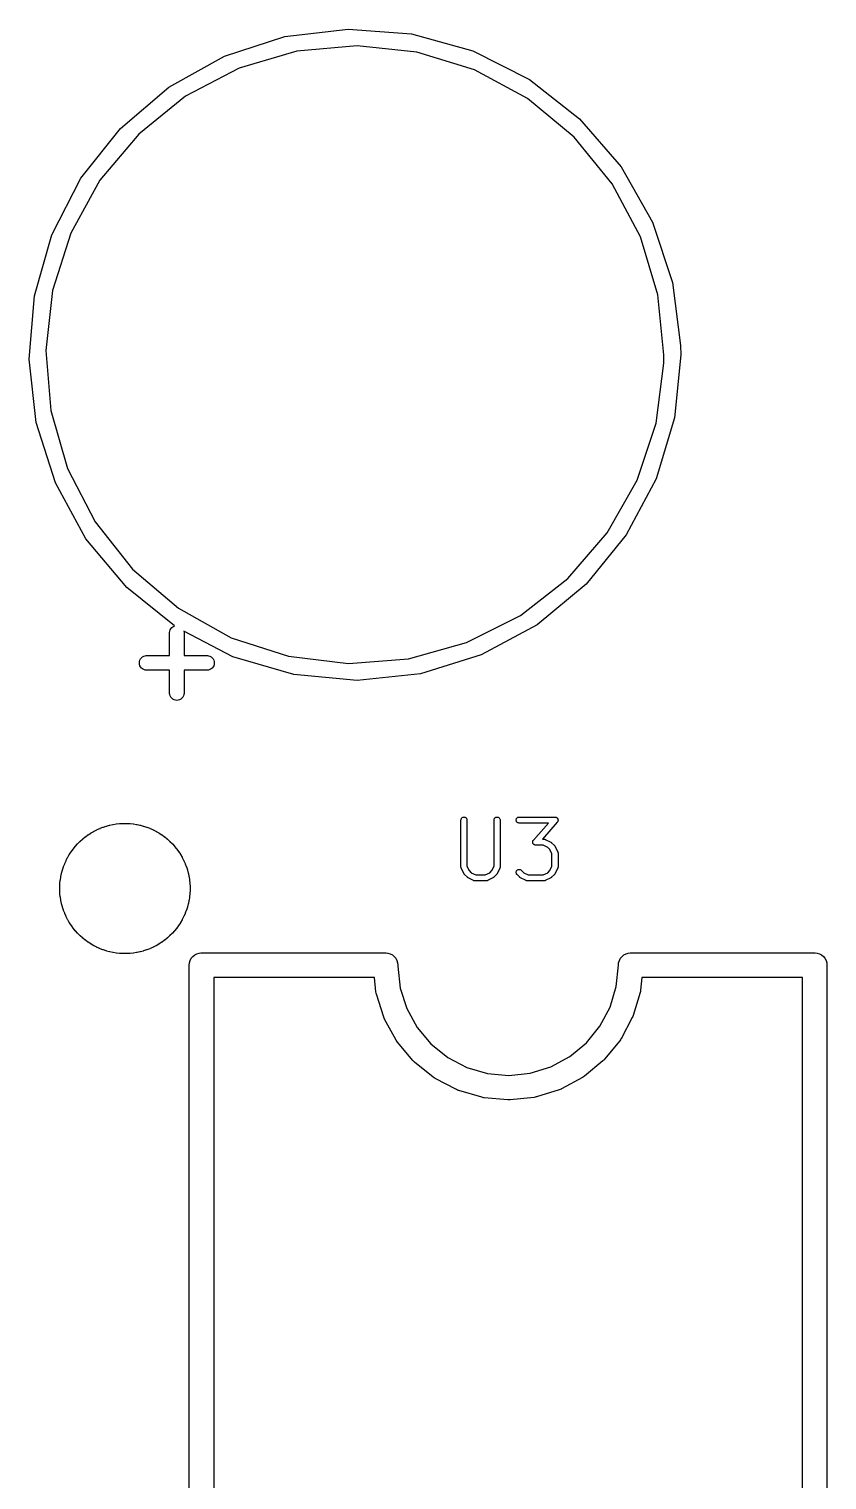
# Model space of a CAD drawing. Extents: x 62.9 to 160.2, y -123.1 to -39.2.
# Drawn here: x 88.74 to 95.35, y -99.52 to -87.49 of the extents above; entities that cross this region are included whole.
import ezdxf

# ---------------------------------------------------------------- set-up
doc = ezdxf.new("R2010")
doc.units = 0
doc.header["$MEASUREMENT"] = 0
doc.layers.add('BLACK', color=7, linetype='CONTINUOUS')

msp = doc.modelspace()

# ---------------------------------------------------------------- linework, layer by layer
at = {"layer": 'BLACK', "linetype": 'CONTINUOUS'}
for p, q in [((90.3591, -87.7158), (90.8602, -87.553)), ((90.8602, -87.553), (91.3835, -87.4906)), ((91.3835, -87.4906), (91.9089, -87.531)), ((91.9089, -87.531), (92.4164, -87.6727)), ((90.9603, -87.6753), (90.481, -87.8164)), ((91.4579, -87.6301), (90.9603, -87.6753)), ((91.9548, -87.6823), (91.4579, -87.6301)), ((92.4164, -87.6727), (92.8867, -87.9103)), ((89.8991, -87.9729), (90.3591, -87.7158)), ((92.432, -87.83), (91.9548, -87.6823)), ((90.481, -87.8164), (90.0382, -88.0479)), ((92.8715, -88.0677), (92.432, -87.83)), ((92.8867, -87.9103), (93.302, -88.2347)), ((89.4978, -88.3144), (89.8991, -87.9729)), ((90.0382, -88.0479), (89.6489, -88.361)), ((93.2565, -88.3861), (92.8715, -88.0677)), ((93.302, -88.2347), (93.6463, -88.6336)), ((89.1705, -88.7274), (89.4978, -88.3144)), ((89.6489, -88.361), (89.3277, -88.7437)), ((93.5723, -88.7733), (93.2565, -88.3861)), ((93.6463, -88.6336), (93.9066, -89.0918)), ((88.9296, -89.1961), (89.1705, -88.7274)), ((89.3277, -88.7437), (89.087, -89.1815)), ((93.8068, -89.2145), (93.5723, -88.7733)), ((93.9066, -89.0918), (94.0729, -89.5918)), ((88.7844, -89.7026), (88.9296, -89.1961)), ((89.087, -89.1815), (88.9359, -89.6577)), ((93.9512, -89.6928), (93.8068, -89.2145)), ((94.0729, -89.5918), (94.1389, -90.1146)), ((88.7403, -90.2277), (88.7844, -89.7026)), ((88.9359, -89.6577), (88.8802, -90.1543)), ((94, -90.19), (93.9512, -89.6928)), ((88.8802, -90.1543), (88.9221, -90.6521)), ((93.999, -90.2615), (94, -90.19)), ((94.14, -90.19), (94.0886, -90.7144)), ((94.1389, -90.1146), (94.14, -90.19)), ((88.799, -90.7514), (88.7403, -90.2277)), ((93.9364, -90.7572), (93.999, -90.2615)), ((88.9221, -90.6521), (89.0598, -91.1324)), ((88.9583, -91.2536), (88.799, -90.7514)), ((93.7787, -91.2312), (93.9364, -90.7572)), ((94.0886, -90.7144), (93.9363, -91.2189)), ((89.0598, -91.1324), (89.2881, -91.5768)), ((89.2122, -91.7154), (88.9583, -91.2536)), ((93.5319, -91.6657), (93.7787, -91.2312)), ((93.9363, -91.2189), (93.6889, -91.6842)), ((89.2881, -91.5768), (89.5985, -91.9683)), ((89.5509, -92.1191), (89.2122, -91.7154)), ((93.2054, -92.0439), (93.5319, -91.6657)), ((93.6889, -91.6842), (93.3558, -92.0925)), ((89.5985, -91.9683), (89.979, -92.2921)), ((89.947, -92.4375), (89.5509, -92.1191)), ((92.8117, -92.3515), (93.2054, -92.0439)), ((93.3558, -92.0925), (92.9498, -92.4284)), ((89.979, -92.2921), (90.4151, -92.5359)), ((92.3658, -92.5767), (92.8117, -92.3515)), ((89.905, -92.4918), (89.9059, -92.483)), ((89.9059, -92.483), (89.9093, -92.4717)), ((89.9093, -92.4717), (89.9149, -92.4613)), ((89.9149, -92.4613), (89.9224, -92.4521)), ((89.9224, -92.4521), (89.9315, -92.4446)), ((89.9315, -92.4446), (89.9419, -92.4391)), ((89.9419, -92.4391), (89.947, -92.4375)), ((90.4286, -92.6934), (90.0238, -92.4818)), ((90.0238, -92.4818), (90.0241, -92.483)), ((90.0241, -92.483), (90.025, -92.4918)), ((92.9498, -92.4284), (92.4863, -92.679)), ((89.905, -92.6848), (89.905, -92.4918)), ((90.025, -92.4918), (90.025, -92.6848)), ((90.4151, -92.5359), (90.8903, -92.6903)), ((91.8845, -92.7111), (92.3658, -92.5767)), ((89.6559, -92.733), (89.6593, -92.7217)), ((89.6593, -92.7217), (89.6649, -92.7113)), ((89.6649, -92.7113), (89.6724, -92.7021)), ((89.6724, -92.7021), (89.6815, -92.6946)), ((89.6815, -92.6946), (89.6919, -92.6891)), ((89.6919, -92.6891), (89.7032, -92.6856)), ((89.7032, -92.6856), (89.7121, -92.6848)), ((89.7121, -92.6848), (89.905, -92.6848)), ((90.025, -92.6848), (90.2179, -92.6848)), ((90.2179, -92.6848), (90.2268, -92.6856)), ((90.2268, -92.6856), (90.2381, -92.6891)), ((90.2381, -92.6891), (90.2485, -92.6946)), ((90.2485, -92.6946), (90.2576, -92.7021)), ((90.2576, -92.7021), (90.2651, -92.7113)), ((90.2651, -92.7113), (90.2707, -92.7217)), ((90.2707, -92.7217), (90.2741, -92.733)), ((90.9341, -92.8422), (90.4286, -92.6934)), ((90.8903, -92.6903), (91.3864, -92.7494)), ((91.3864, -92.7494), (91.8845, -92.7111)), ((92.4863, -92.679), (91.9829, -92.8349)), ((89.6547, -92.7448), (89.6559, -92.733)), ((89.6559, -92.7565), (89.6547, -92.7448)), ((89.6593, -92.7678), (89.6559, -92.7565)), ((89.6649, -92.7783), (89.6593, -92.7678)), ((89.6724, -92.7874), (89.6649, -92.7783)), ((89.6815, -92.7949), (89.6724, -92.7874)), ((89.6919, -92.8005), (89.6815, -92.7949)), ((89.7032, -92.8039), (89.6919, -92.8005)), ((89.7121, -92.8048), (89.7032, -92.8039)), ((89.905, -92.8048), (89.7121, -92.8048)), ((89.905, -92.9977), (89.905, -92.8048)), ((90.2179, -92.8048), (90.025, -92.8048)), ((90.025, -92.8048), (90.025, -92.9977)), ((90.2268, -92.8039), (90.2179, -92.8048)), ((90.2381, -92.8005), (90.2268, -92.8039)), ((90.2485, -92.7949), (90.2381, -92.8005)), ((90.2576, -92.7874), (90.2485, -92.7949)), ((90.2651, -92.7783), (90.2576, -92.7874)), ((90.2707, -92.7678), (90.2651, -92.7783)), ((90.2741, -92.7565), (90.2707, -92.7678)), ((90.2741, -92.733), (90.2753, -92.7448)), ((90.2753, -92.7448), (90.2741, -92.7565)), ((91.4588, -92.8899), (90.9341, -92.8422)), ((91.9829, -92.8349), (91.4588, -92.8899)), ((89.9059, -93.0065), (89.905, -92.9977)), ((89.9093, -93.0178), (89.9059, -93.0065)), ((89.9149, -93.0283), (89.9093, -93.0178)), ((89.9224, -93.0374), (89.9149, -93.0283)), ((89.9315, -93.0449), (89.9224, -93.0374)), ((89.9419, -93.0505), (89.9315, -93.0449)), ((89.9532, -93.0539), (89.9419, -93.0505)), ((89.965, -93.0551), (89.9532, -93.0539)), ((89.9768, -93.0539), (89.965, -93.0551)), ((89.9881, -93.0505), (89.9768, -93.0539)), ((89.9985, -93.0449), (89.9881, -93.0505)), ((90.0076, -93.0374), (89.9985, -93.0449)), ((90.0151, -93.0283), (90.0076, -93.0374)), ((90.0207, -93.0178), (90.0151, -93.0283)), ((90.0241, -93.0065), (90.0207, -93.0178)), ((90.025, -92.9977), (90.0241, -93.0065)), ((92.3193, -94.047), (92.3198, -94.0421)), ((92.3193, -94.0473), (92.3193, -94.047)), ((92.3193, -94.4359), (92.3193, -94.0473)), ((92.3198, -94.0421), (92.3213, -94.0375)), ((92.3213, -94.0375), (92.3237, -94.0332)), ((92.3237, -94.0332), (92.3268, -94.0295)), ((92.3268, -94.0295), (92.3306, -94.0264)), ((92.3306, -94.0264), (92.3349, -94.0242)), ((92.3349, -94.0242), (92.3396, -94.0228)), ((92.3396, -94.0228), (92.3445, -94.0223)), ((92.3445, -94.0223), (92.3493, -94.0229)), ((92.3493, -94.0229), (92.354, -94.0243)), ((92.354, -94.0243), (92.3583, -94.0266)), ((92.3583, -94.0266), (92.362, -94.0297)), ((92.362, -94.0297), (92.3651, -94.0335)), ((92.3651, -94.0335), (92.3674, -94.0378)), ((92.3674, -94.0378), (92.3688, -94.0425)), ((92.3688, -94.0425), (92.3693, -94.0473)), ((92.3693, -94.0473), (92.3693, -94.43)), ((92.5936, -94.047), (92.5941, -94.0421)), ((92.5936, -94.0473), (92.5936, -94.047)), ((92.5936, -94.43), (92.5936, -94.0473)), ((92.5941, -94.0421), (92.5956, -94.0375)), ((92.5956, -94.0375), (92.5979, -94.0332)), ((92.5979, -94.0332), (92.6011, -94.0295)), ((92.6011, -94.0295), (92.6049, -94.0264)), ((92.6049, -94.0264), (92.6092, -94.0242)), ((92.6092, -94.0242), (92.6139, -94.0228)), ((92.6139, -94.0228), (92.6187, -94.0223)), ((92.6187, -94.0223), (92.6236, -94.0229)), ((92.6236, -94.0229), (92.6283, -94.0243)), ((92.6283, -94.0243), (92.6326, -94.0266)), ((92.6326, -94.0266), (92.6363, -94.0297)), ((92.6363, -94.0297), (92.6394, -94.0335)), ((92.6394, -94.0335), (92.6417, -94.0378)), ((92.6417, -94.0378), (92.6431, -94.0425)), ((92.6431, -94.0425), (92.6436, -94.0473)), ((92.6436, -94.0473), (92.6436, -94.4359)), ((92.7764, -94.0472), (92.7769, -94.0423)), ((92.7769, -94.052), (92.7764, -94.0472)), ((92.7769, -94.0423), (92.7784, -94.0377)), ((92.7784, -94.0377), (92.7807, -94.0334)), ((92.7807, -94.0334), (92.7838, -94.0296)), ((92.7838, -94.0296), (92.7876, -94.0265)), ((92.7876, -94.0265), (92.7919, -94.0242)), ((92.7919, -94.0242), (92.7966, -94.0228)), ((92.7966, -94.0228), (92.8014, -94.0223)), ((92.8014, -94.0223), (93.0986, -94.0223)), ((93.0986, -94.0223), (93.0989, -94.0223)), ((93.0989, -94.0223), (93.1005, -94.0225)), ((93.1005, -94.0225), (93.102, -94.0226)), ((93.102, -94.0226), (93.1029, -94.0228)), ((93.1029, -94.0228), (93.1038, -94.0229)), ((93.1038, -94.0229), (93.1053, -94.0234)), ((93.1053, -94.0234), (93.1068, -94.0237)), ((93.1068, -94.0237), (93.1076, -94.0241)), ((93.1076, -94.0241), (93.1084, -94.0244)), ((93.1084, -94.0244), (93.1098, -94.0251)), ((93.1098, -94.0251), (93.1112, -94.0258)), ((93.1112, -94.0258), (93.1119, -94.0263)), ((93.1119, -94.0263), (93.1127, -94.0267)), ((93.1127, -94.0267), (93.1139, -94.0277)), ((93.1139, -94.0277), (93.1152, -94.0286)), ((93.1152, -94.0286), (93.1158, -94.0293)), ((93.1158, -94.0293), (93.1164, -94.0298)), ((93.1164, -94.0298), (93.1174, -94.0311)), ((93.1174, -94.0311), (93.1185, -94.0322)), ((93.1185, -94.0322), (93.1189, -94.033)), ((93.1189, -94.033), (93.1195, -94.0337)), ((93.1195, -94.0337), (93.1202, -94.035)), ((93.1202, -94.035), (93.121, -94.0364)), ((93.121, -94.0364), (93.1213, -94.0372)), ((93.1213, -94.0372), (93.1218, -94.038)), ((93.1218, -94.038), (93.1222, -94.0395)), ((93.1222, -94.0395), (93.1227, -94.0409)), ((93.1227, -94.0409), (93.1229, -94.0418)), ((93.1229, -94.0418), (93.1231, -94.0427)), ((93.1231, -94.0427), (93.1233, -94.0442)), ((93.1233, -94.0442), (93.1235, -94.0458)), ((93.1236, -94.0475), (93.1234, -94.0491)), ((93.1234, -94.0491), (93.1234, -94.0506)), ((93.1235, -94.0458), (93.1235, -94.0466)), ((93.1235, -94.0466), (93.1236, -94.0475)), ((89.2278, -94.171), (89.2285, -94.1705)), ((89.2285, -94.1705), (89.2296, -94.1699)), ((89.2296, -94.1699), (89.2306, -94.1691)), ((89.2306, -94.1691), (89.2515, -94.1555)), ((89.2515, -94.1555), (89.2522, -94.1551)), ((89.2522, -94.1551), (89.2533, -94.1545)), ((89.2533, -94.1545), (89.2543, -94.1538)), ((89.2543, -94.1538), (89.2759, -94.1413)), ((89.2759, -94.1413), (89.2767, -94.1409)), ((89.2767, -94.1409), (89.2778, -94.1404)), ((89.2778, -94.1404), (89.2789, -94.1397)), ((89.2789, -94.1397), (89.3011, -94.1284)), ((89.3011, -94.1284), (89.3019, -94.128)), ((89.3019, -94.128), (89.303, -94.1276)), ((89.303, -94.1276), (89.3041, -94.127)), ((89.3041, -94.127), (89.3268, -94.1168)), ((89.3268, -94.1168), (89.3276, -94.1165)), ((89.3276, -94.1165), (89.3288, -94.1161)), ((89.3288, -94.1161), (89.3299, -94.1156)), ((89.3299, -94.1156), (89.3532, -94.1066)), ((89.3532, -94.1066), (89.354, -94.1063)), ((89.354, -94.1063), (89.3552, -94.106)), ((89.3552, -94.106), (89.3564, -94.1055)), ((89.3564, -94.1055), (89.3801, -94.0978)), ((89.3801, -94.0978), (89.3809, -94.0975)), ((89.3809, -94.0975), (89.3821, -94.0973)), ((89.3821, -94.0973), (89.3832, -94.0969)), ((89.3832, -94.0969), (89.4073, -94.0904)), ((89.4073, -94.0904), (89.4082, -94.0902)), ((89.4082, -94.0902), (89.4094, -94.09)), ((89.4094, -94.09), (89.4106, -94.0896)), ((89.4106, -94.0896), (89.435, -94.0844)), ((89.435, -94.0844), (89.4358, -94.0843)), ((89.4358, -94.0843), (89.4371, -94.0842)), ((89.4371, -94.0842), (89.4382, -94.0838)), ((89.4382, -94.0838), (89.4629, -94.0799)), ((89.4629, -94.0799), (89.4638, -94.0798)), ((89.4638, -94.0798), (89.465, -94.0798)), ((89.465, -94.0798), (89.4662, -94.0795)), ((89.4662, -94.0795), (89.491, -94.0769)), ((89.491, -94.0769), (89.4919, -94.0768)), ((89.4919, -94.0768), (89.4931, -94.0768)), ((89.4931, -94.0768), (89.4943, -94.0766)), ((89.4943, -94.0766), (89.5192, -94.0753)), ((89.5192, -94.0753), (89.5201, -94.0753)), ((89.5201, -94.0753), (89.5213, -94.0754)), ((89.5213, -94.0754), (89.5225, -94.0752)), ((89.5225, -94.0752), (89.5475, -94.0752)), ((89.5475, -94.0752), (89.5484, -94.0753)), ((89.5484, -94.0753), (89.5496, -94.0754)), ((89.5496, -94.0754), (89.5508, -94.0753)), ((89.5508, -94.0753), (89.5757, -94.0766)), ((89.5757, -94.0766), (89.5766, -94.0767)), ((89.5766, -94.0767), (89.5778, -94.0769)), ((89.5778, -94.0769), (89.579, -94.0769)), ((89.579, -94.0769), (89.6038, -94.0795)), ((89.6038, -94.0795), (89.6047, -94.0796)), ((89.6047, -94.0796), (89.6059, -94.0799)), ((89.6059, -94.0799), (89.6071, -94.0799)), ((89.6071, -94.0799), (89.6317, -94.0838)), ((89.6317, -94.0838), (89.6326, -94.084)), ((89.6326, -94.084), (89.6338, -94.0843)), ((89.6338, -94.0843), (89.635, -94.0845)), ((89.635, -94.0845), (89.6594, -94.0896)), ((89.6594, -94.0896), (89.6603, -94.0898)), ((89.6603, -94.0898), (89.6614, -94.0902)), ((89.6614, -94.0902), (89.6626, -94.0904)), ((89.6626, -94.0904), (89.6867, -94.0969)), ((89.6867, -94.0969), (89.6876, -94.0971)), ((89.6876, -94.0971), (89.6887, -94.0975)), ((89.6887, -94.0975), (89.6899, -94.0978)), ((89.6899, -94.0978), (89.7137, -94.1055)), ((89.7137, -94.1055), (89.7145, -94.1058)), ((89.7145, -94.1058), (89.7156, -94.1063)), ((89.7156, -94.1063), (89.7168, -94.1066)), ((89.7168, -94.1066), (89.7401, -94.1156)), ((89.7401, -94.1156), (89.7409, -94.1159)), ((89.7409, -94.1159), (89.742, -94.1165)), ((89.742, -94.1165), (89.7431, -94.1168)), ((89.7431, -94.1168), (89.7659, -94.127)), ((89.7659, -94.127), (89.7667, -94.1274)), ((89.7667, -94.1274), (89.7678, -94.128)), ((89.7678, -94.128), (89.7689, -94.1284)), ((89.7689, -94.1284), (89.7911, -94.1397)), ((89.7911, -94.1397), (89.7919, -94.1401)), ((89.7919, -94.1401), (89.793, -94.1408)), ((89.793, -94.1408), (89.7941, -94.1413)), ((89.7941, -94.1413), (89.8157, -94.1538)), ((89.8157, -94.1538), (89.8164, -94.1542)), ((89.8164, -94.1542), (89.8174, -94.155)), ((89.8174, -94.155), (89.8185, -94.1555)), ((89.8185, -94.1555), (89.8394, -94.1691)), ((89.8394, -94.1691), (89.8402, -94.1696)), ((89.8402, -94.1696), (89.8411, -94.1704)), ((89.8411, -94.1704), (89.8422, -94.171)), ((92.7782, -94.0567), (92.7769, -94.052)), ((92.7805, -94.061), (92.7782, -94.0567)), ((92.7836, -94.0648), (92.7805, -94.061)), ((92.7873, -94.068), (92.7836, -94.0648)), ((92.7916, -94.0703), (92.7873, -94.068)), ((92.7962, -94.0718), (92.7916, -94.0703)), ((92.8011, -94.0723), (92.7962, -94.0718)), ((92.8014, -94.0723), (92.8011, -94.0723)), ((93.0435, -94.0723), (92.8014, -94.0723)), ((92.9198, -94.2137), (93.0435, -94.0723)), ((93.1174, -94.0638), (92.9937, -94.2052)), ((93.1183, -94.0625), (93.1174, -94.0638)), ((93.1193, -94.0613), (93.1183, -94.0625)), ((93.1197, -94.0606), (93.1193, -94.0613)), ((93.1202, -94.0598), (93.1197, -94.0606)), ((93.1209, -94.0584), (93.1202, -94.0598)), ((93.1216, -94.057), (93.1209, -94.0584)), ((93.1219, -94.0562), (93.1216, -94.057)), ((93.1222, -94.0554), (93.1219, -94.0562)), ((93.1226, -94.0539), (93.1222, -94.0554)), ((93.1231, -94.0524), (93.1226, -94.0539)), ((93.1232, -94.0515), (93.1231, -94.0524)), ((93.1234, -94.0506), (93.1232, -94.0515)), ((89.091, -94.3078), (89.1057, -94.2877)), ((89.1057, -94.2877), (89.1062, -94.2869)), ((89.1062, -94.2869), (89.107, -94.286)), ((89.107, -94.286), (89.1077, -94.285)), ((89.1077, -94.285), (89.1234, -94.2656)), ((89.1234, -94.2656), (89.124, -94.2649)), ((89.124, -94.2649), (89.1248, -94.2641)), ((89.1248, -94.2641), (89.1255, -94.2631)), ((89.1255, -94.2631), (89.1422, -94.2446)), ((89.1422, -94.2446), (89.1428, -94.2439)), ((89.1428, -94.2439), (89.1437, -94.2431)), ((89.1437, -94.2431), (89.1445, -94.2422)), ((89.1445, -94.2422), (89.1622, -94.2245)), ((89.1622, -94.2245), (89.1628, -94.2239)), ((89.1628, -94.2239), (89.1637, -94.2231)), ((89.1637, -94.2231), (89.1646, -94.2222)), ((89.1646, -94.2222), (89.1831, -94.2055)), ((89.1831, -94.2055), (89.1838, -94.205)), ((89.1838, -94.205), (89.1848, -94.2042)), ((89.1848, -94.2042), (89.1856, -94.2034)), ((89.1856, -94.2034), (89.205, -94.1877)), ((89.205, -94.1877), (89.2057, -94.1871)), ((89.2057, -94.1871), (89.2067, -94.1865)), ((89.2067, -94.1865), (89.2076, -94.1857)), ((89.2076, -94.1857), (89.2278, -94.171)), ((89.8422, -94.171), (89.8623, -94.1857)), ((89.8623, -94.1857), (89.8631, -94.1862)), ((89.8631, -94.1862), (89.864, -94.187)), ((89.864, -94.187), (89.865, -94.1877)), ((89.865, -94.1877), (89.8844, -94.2034)), ((89.8844, -94.2034), (89.8851, -94.204)), ((89.8851, -94.204), (89.8859, -94.2048)), ((89.8859, -94.2048), (89.8869, -94.2055)), ((89.8869, -94.2055), (89.9054, -94.2222)), ((89.9054, -94.2222), (89.9061, -94.2228)), ((89.9061, -94.2228), (89.9069, -94.2237)), ((89.9069, -94.2237), (89.9078, -94.2245)), ((89.9078, -94.2245), (89.9255, -94.2422)), ((89.9255, -94.2422), (89.9261, -94.2428)), ((89.9261, -94.2428), (89.9269, -94.2437)), ((89.9269, -94.2437), (89.9278, -94.2446)), ((89.9278, -94.2446), (89.9445, -94.2631)), ((89.9445, -94.2631), (89.945, -94.2638)), ((89.945, -94.2638), (89.9458, -94.2648)), ((89.9458, -94.2648), (89.9466, -94.2656)), ((89.9466, -94.2656), (89.9623, -94.285)), ((89.9623, -94.285), (89.9629, -94.2857)), ((89.9629, -94.2857), (89.9635, -94.2867)), ((89.9635, -94.2867), (89.9643, -94.2876)), ((89.9643, -94.2876), (89.979, -94.3078)), ((92.9136, -94.23), (92.9137, -94.2285)), ((92.9137, -94.2309), (92.9136, -94.23)), ((92.9136, -94.2318), (92.9137, -94.2309)), ((92.9139, -94.2333), (92.9136, -94.2318)), ((92.9137, -94.2285), (92.9138, -94.2269)), ((92.9138, -94.2269), (92.914, -94.226)), ((92.914, -94.2349), (92.9139, -94.2333)), ((92.914, -94.226), (92.9141, -94.2252)), ((92.9143, -94.2357), (92.914, -94.2349)), ((92.9141, -94.2252), (92.9145, -94.2237)), ((92.9144, -94.2366), (92.9143, -94.2357)), ((92.9149, -94.2381), (92.9144, -94.2366)), ((92.9145, -94.2237), (92.9149, -94.2221)), ((92.9149, -94.2221), (92.9153, -94.2213)), ((92.9154, -94.2396), (92.9149, -94.2381)), ((92.9153, -94.2213), (92.9155, -94.2205)), ((92.9158, -94.2403), (92.9154, -94.2396)), ((92.9155, -94.2205), (92.9163, -94.2191)), ((92.9161, -94.2412), (92.9158, -94.2403)), ((92.9169, -94.2425), (92.9161, -94.2412)), ((92.9163, -94.2191), (92.9169, -94.2177)), ((92.9169, -94.2177), (92.9174, -94.217)), ((92.9177, -94.2439), (92.9169, -94.2425)), ((92.9174, -94.217), (92.9178, -94.2162)), ((92.9182, -94.2446), (92.9177, -94.2439)), ((92.9178, -94.2162), (92.9188, -94.215)), ((92.9187, -94.2453), (92.9182, -94.2446)), ((92.9197, -94.2465), (92.9187, -94.2453)), ((92.9188, -94.215), (92.9198, -94.2137)), ((92.9207, -94.2477), (92.9197, -94.2465)), ((92.9214, -94.2483), (92.9207, -94.2477)), ((92.922, -94.2489), (92.9214, -94.2483)), ((92.9232, -94.2498), (92.922, -94.2489)), ((92.9244, -94.2508), (92.9232, -94.2498)), ((92.9252, -94.2513), (92.9244, -94.2508)), ((92.9259, -94.2518), (92.9252, -94.2513)), ((92.9273, -94.2524), (92.9259, -94.2518)), ((92.9287, -94.2532), (92.9273, -94.2524)), ((92.9296, -94.2534), (92.9287, -94.2532)), ((92.9304, -94.2538), (92.9296, -94.2534)), ((92.9319, -94.2542), (92.9304, -94.2538)), ((92.9334, -94.2547), (92.9319, -94.2542)), ((92.9343, -94.2548), (92.9334, -94.2547)), ((92.9351, -94.255), (92.9343, -94.2548)), ((92.9367, -94.255), (92.9351, -94.255)), ((92.9382, -94.2552), (92.9367, -94.255)), ((92.9386, -94.2552), (92.9382, -94.2552)), ((93.0012, -94.2552), (92.9386, -94.2552)), ((92.9937, -94.2052), (93.0071, -94.2052)), ((93.038, -94.2736), (93.0012, -94.2552)), ((93.0071, -94.2052), (93.0075, -94.2052)), ((93.0075, -94.2052), (93.0082, -94.2053)), ((93.0082, -94.2053), (93.009, -94.2053)), ((93.009, -94.2053), (93.0106, -94.2056)), ((93.0106, -94.2056), (93.0123, -94.2057)), ((93.0123, -94.2057), (93.013, -94.206)), ((93.013, -94.206), (93.0138, -94.2061)), ((93.0138, -94.2061), (93.0154, -94.2067)), ((93.0154, -94.2067), (93.017, -94.2072)), ((93.017, -94.2072), (93.0176, -94.2076)), ((93.0176, -94.2076), (93.0183, -94.2078)), ((93.0183, -94.2078), (93.064, -94.2307)), ((93.0552, -94.2907), (93.038, -94.2736)), ((93.0736, -94.3275), (93.0552, -94.2907)), ((93.064, -94.2307), (93.0643, -94.2309)), ((93.0643, -94.2309), (93.0655, -94.2316)), ((93.0655, -94.2316), (93.0668, -94.2323)), ((93.0668, -94.2323), (93.0676, -94.2329)), ((93.0676, -94.2329), (93.0684, -94.2335)), ((93.0684, -94.2335), (93.0694, -94.2345)), ((93.0694, -94.2345), (93.0705, -94.2354)), ((93.0705, -94.2354), (93.0934, -94.2582)), ((93.0934, -94.2582), (93.0936, -94.2585)), ((93.0936, -94.2585), (93.0945, -94.2596)), ((93.0945, -94.2596), (93.0955, -94.2606)), ((93.0955, -94.2606), (93.096, -94.2615)), ((93.096, -94.2615), (93.0967, -94.2623)), ((93.0967, -94.2623), (93.0973, -94.2635)), ((93.0973, -94.2635), (93.0981, -94.2647)), ((93.0981, -94.2647), (93.1209, -94.3104)), ((89.0266, -94.4332), (89.0356, -94.4099)), ((89.0356, -94.4099), (89.0359, -94.4091)), ((89.0359, -94.4091), (89.0365, -94.408)), ((89.0365, -94.408), (89.0368, -94.4069)), ((89.0368, -94.4069), (89.047, -94.3841)), ((89.047, -94.3841), (89.0474, -94.3833)), ((89.0474, -94.3833), (89.048, -94.3822)), ((89.048, -94.3822), (89.0484, -94.3811)), ((89.0484, -94.3811), (89.0597, -94.3589)), ((89.0597, -94.3589), (89.0601, -94.3581)), ((89.0601, -94.3581), (89.0608, -94.357)), ((89.0608, -94.357), (89.0613, -94.3559)), ((89.0613, -94.3559), (89.0738, -94.3343)), ((89.0738, -94.3343), (89.0742, -94.3336)), ((89.0742, -94.3336), (89.075, -94.3326)), ((89.075, -94.3326), (89.0755, -94.3315)), ((89.0755, -94.3315), (89.0891, -94.3106)), ((89.0891, -94.3106), (89.0896, -94.3098)), ((89.0896, -94.3098), (89.0904, -94.3089)), ((89.0904, -94.3089), (89.091, -94.3078)), ((89.979, -94.3078), (89.9795, -94.3085)), ((89.9795, -94.3085), (89.9801, -94.3096)), ((89.9801, -94.3096), (89.9809, -94.3106)), ((89.9809, -94.3106), (89.9945, -94.3315)), ((89.9945, -94.3315), (89.9949, -94.3322)), ((89.9949, -94.3322), (89.9955, -94.3333)), ((89.9955, -94.3333), (89.9962, -94.3343)), ((89.9962, -94.3343), (90.0087, -94.3559)), ((90.0087, -94.3559), (90.0091, -94.3567)), ((90.0091, -94.3567), (90.0096, -94.3578)), ((90.0096, -94.3578), (90.0103, -94.3589)), ((90.0103, -94.3589), (90.0216, -94.3811)), ((90.0216, -94.3811), (90.022, -94.3819)), ((90.022, -94.3819), (90.0224, -94.383)), ((90.0224, -94.383), (90.023, -94.3841)), ((90.023, -94.3841), (90.0332, -94.4068)), ((90.0332, -94.4068), (90.0335, -94.4076)), ((90.0335, -94.4076), (90.0339, -94.4088)), ((90.0339, -94.4088), (90.0344, -94.4099)), ((90.0344, -94.4099), (90.0434, -94.4332)), ((93.0736, -94.43), (93.0736, -94.3275)), ((93.1209, -94.3104), (93.1211, -94.3108)), ((93.1211, -94.3108), (93.1213, -94.3115)), ((93.1213, -94.3115), (93.1217, -94.3121)), ((93.1217, -94.3121), (93.1222, -94.3137)), ((93.1222, -94.3137), (93.1228, -94.3153)), ((93.1228, -94.3153), (93.1229, -94.3161)), ((93.1229, -94.3161), (93.1231, -94.3168)), ((93.1231, -94.3168), (93.1233, -94.3185)), ((93.1233, -94.3185), (93.1235, -94.3202)), ((93.1235, -94.3202), (93.1235, -94.3209)), ((93.1235, -94.3209), (93.1236, -94.3216)), ((93.1236, -94.3216), (93.1236, -94.4359)), ((88.9999, -94.5429), (89.0038, -94.5183)), ((89.0038, -94.5183), (89.004, -94.5174)), ((89.004, -94.5174), (89.0043, -94.5162)), ((89.0043, -94.5162), (89.0045, -94.515)), ((89.0045, -94.515), (89.0096, -94.4906)), ((89.0096, -94.4906), (89.0098, -94.4897)), ((89.0098, -94.4897), (89.0102, -94.4886)), ((89.0102, -94.4886), (89.0104, -94.4874)), ((89.0104, -94.4874), (89.0169, -94.4633)), ((89.0169, -94.4633), (89.0171, -94.4624)), ((89.0171, -94.4624), (89.0175, -94.4613)), ((89.0175, -94.4613), (89.0178, -94.4601)), ((89.0178, -94.4601), (89.0255, -94.4363)), ((89.0255, -94.4363), (89.0258, -94.4355)), ((89.0258, -94.4355), (89.0263, -94.4344)), ((89.0263, -94.4344), (89.0266, -94.4332)), ((90.0434, -94.4332), (90.0437, -94.434)), ((90.0437, -94.434), (90.044, -94.4352)), ((90.044, -94.4352), (90.0445, -94.4364)), ((90.0445, -94.4364), (90.0522, -94.4601)), ((90.0522, -94.4601), (90.0525, -94.4609)), ((90.0525, -94.4609), (90.0527, -94.4621)), ((90.0527, -94.4621), (90.0531, -94.4632)), ((90.0531, -94.4632), (90.0596, -94.4873)), ((90.0596, -94.4873), (90.0598, -94.4882)), ((90.0598, -94.4882), (90.06, -94.4894)), ((90.06, -94.4894), (90.0604, -94.4906)), ((90.0604, -94.4906), (90.0656, -94.515)), ((90.0656, -94.515), (90.0657, -94.5158)), ((90.0657, -94.5158), (90.0658, -94.5171)), ((90.0658, -94.5171), (90.0662, -94.5182)), ((90.0662, -94.5182), (90.0701, -94.5429)), ((92.3194, -94.4366), (92.3193, -94.4359)), ((92.3193, -94.4374), (92.3194, -94.4366)), ((92.3196, -94.4391), (92.3193, -94.4374)), ((92.3198, -94.4408), (92.3196, -94.4391)), ((92.32, -94.4415), (92.3198, -94.4408)), ((92.3201, -94.4422), (92.32, -94.4415)), ((92.3207, -94.4438), (92.3201, -94.4422)), ((92.3212, -94.4454), (92.3207, -94.4438)), ((92.3215, -94.4461), (92.3212, -94.4454)), ((92.3218, -94.4468), (92.3215, -94.4461)), ((92.3219, -94.4471), (92.3218, -94.4468)), ((92.3448, -94.4928), (92.3219, -94.4471)), ((92.3455, -94.494), (92.3448, -94.4928)), ((92.3462, -94.4952), (92.3455, -94.494)), ((92.3468, -94.4961), (92.3462, -94.4952)), ((92.3474, -94.4969), (92.3468, -94.4961)), ((92.3483, -94.498), (92.3474, -94.4969)), ((92.3492, -94.4991), (92.3483, -94.498)), ((92.3495, -94.4993), (92.3492, -94.4991)), ((92.3723, -94.5222), (92.3495, -94.4993)), ((92.3693, -94.43), (92.3877, -94.4668)), ((92.3734, -94.5231), (92.3723, -94.5222)), ((92.3744, -94.524), (92.3734, -94.5231)), ((92.3753, -94.5246), (92.3744, -94.524)), ((92.3761, -94.5253), (92.3753, -94.5246)), ((92.3773, -94.5259), (92.3761, -94.5253)), ((92.3785, -94.5267), (92.3773, -94.5259)), ((92.3788, -94.5268), (92.3785, -94.5267)), ((92.4245, -94.5497), (92.3788, -94.5268)), ((92.3877, -94.4668), (92.4048, -94.4839)), ((92.4048, -94.4839), (92.4416, -94.5023)), ((92.4416, -94.5023), (92.5212, -94.5023)), ((92.5212, -94.5023), (92.558, -94.4839)), ((92.584, -94.5268), (92.5383, -94.5497)), ((92.558, -94.4839), (92.5752, -94.4668)), ((92.5752, -94.4668), (92.5936, -94.43)), ((92.5852, -94.5261), (92.584, -94.5268)), ((92.5865, -94.5255), (92.5852, -94.5261)), ((92.5873, -94.5248), (92.5865, -94.5255)), ((92.5882, -94.5242), (92.5873, -94.5248)), ((92.5892, -94.5233), (92.5882, -94.5242)), ((92.5903, -94.5224), (92.5892, -94.5233)), ((92.5905, -94.5222), (92.5903, -94.5224)), ((92.6134, -94.4993), (92.5905, -94.5222)), ((92.6143, -94.4982), (92.6134, -94.4993)), ((92.6153, -94.4972), (92.6143, -94.4982)), ((92.6158, -94.4963), (92.6153, -94.4972)), ((92.6165, -94.4955), (92.6158, -94.4963)), ((92.6171, -94.4943), (92.6165, -94.4955)), ((92.6179, -94.4931), (92.6171, -94.4943)), ((92.6181, -94.4928), (92.6179, -94.4931)), ((92.6409, -94.4471), (92.6181, -94.4928)), ((92.6412, -94.4464), (92.6409, -94.4471)), ((92.6415, -94.4458), (92.6412, -94.4464)), ((92.6421, -94.4441), (92.6415, -94.4458)), ((92.6427, -94.4425), (92.6421, -94.4441)), ((92.6428, -94.4418), (92.6427, -94.4425)), ((92.643, -94.4411), (92.6428, -94.4418)), ((92.6432, -94.4394), (92.643, -94.4411)), ((92.6435, -94.4377), (92.6432, -94.4394)), ((92.6436, -94.4363), (92.6435, -94.437)), ((92.6435, -94.437), (92.6435, -94.4377)), ((92.6436, -94.4359), (92.6436, -94.4363)), ((92.7764, -94.4814), (92.777, -94.4765)), ((92.7769, -94.4862), (92.7764, -94.4814)), ((92.7782, -94.4909), (92.7769, -94.4862)), ((92.777, -94.4765), (92.7784, -94.4719)), ((92.7805, -94.4952), (92.7782, -94.4909)), ((92.7784, -94.4719), (92.7808, -94.4676)), ((92.7835, -94.4991), (92.7805, -94.4952)), ((92.7808, -94.4676), (92.7839, -94.4638)), ((92.7837, -94.4993), (92.7835, -94.4991)), ((92.8066, -94.5222), (92.7837, -94.4993)), ((92.7839, -94.4638), (92.7877, -94.4608)), ((92.7877, -94.4608), (92.792, -94.4585)), ((92.792, -94.4585), (92.7967, -94.4571)), ((92.7967, -94.4571), (92.8015, -94.4566)), ((92.8015, -94.4566), (92.8064, -94.4571)), ((92.8064, -94.4571), (92.811, -94.4585)), ((92.8077, -94.5231), (92.8066, -94.5222)), ((92.8087, -94.524), (92.8077, -94.5231)), ((92.8096, -94.5246), (92.8087, -94.524)), ((92.8104, -94.5253), (92.8096, -94.5246)), ((92.8116, -94.5259), (92.8104, -94.5253)), ((92.811, -94.4585), (92.8153, -94.4609)), ((92.8128, -94.5267), (92.8116, -94.5259)), ((92.8131, -94.5268), (92.8128, -94.5267)), ((92.8588, -94.5497), (92.8131, -94.5268)), ((92.8153, -94.4609), (92.8191, -94.4639)), ((92.8191, -94.4639), (92.8391, -94.4839)), ((92.8391, -94.4839), (92.8759, -94.5023)), ((92.8759, -94.5023), (93.0012, -94.5023)), ((93.0012, -94.5023), (93.038, -94.4839)), ((93.064, -94.5268), (93.0183, -94.5497)), ((93.038, -94.4839), (93.0552, -94.4668)), ((93.0552, -94.4668), (93.0736, -94.43)), ((93.0652, -94.5261), (93.064, -94.5268)), ((93.0665, -94.5255), (93.0652, -94.5261)), ((93.0673, -94.5248), (93.0665, -94.5255)), ((93.0682, -94.5242), (93.0673, -94.5248)), ((93.0692, -94.5233), (93.0682, -94.5242)), ((93.0703, -94.5224), (93.0692, -94.5233)), ((93.0705, -94.5222), (93.0703, -94.5224)), ((93.0934, -94.4993), (93.0705, -94.5222)), ((93.0943, -94.4982), (93.0934, -94.4993)), ((93.0953, -94.4972), (93.0943, -94.4982)), ((93.0958, -94.4963), (93.0953, -94.4972)), ((93.0965, -94.4955), (93.0958, -94.4963)), ((93.0971, -94.4943), (93.0965, -94.4955)), ((93.0979, -94.4931), (93.0971, -94.4943)), ((93.0981, -94.4928), (93.0979, -94.4931)), ((93.1209, -94.4471), (93.0981, -94.4928)), ((93.1212, -94.4464), (93.1209, -94.4471)), ((93.1215, -94.4458), (93.1212, -94.4464)), ((93.1221, -94.4441), (93.1215, -94.4458)), ((93.1227, -94.4425), (93.1221, -94.4441)), ((93.1228, -94.4418), (93.1227, -94.4425)), ((93.123, -94.4411), (93.1228, -94.4418)), ((93.1232, -94.4394), (93.123, -94.4411)), ((93.1235, -94.4377), (93.1232, -94.4394)), ((93.1236, -94.4363), (93.1235, -94.437)), ((93.1235, -94.437), (93.1235, -94.4377)), ((93.1236, -94.4359), (93.1236, -94.4363)), ((88.9952, -94.6025), (88.9953, -94.6016)), ((88.9952, -94.6275), (88.9952, -94.6025)), ((88.9954, -94.6287), (88.9952, -94.6275)), ((88.9953, -94.5992), (88.9966, -94.5743)), ((88.9954, -94.6004), (88.9953, -94.5992)), ((88.9953, -94.6016), (88.9954, -94.6004)), ((88.9953, -94.6299), (88.9954, -94.6287)), ((88.9953, -94.6308), (88.9953, -94.6299)), ((88.9966, -94.6557), (88.9953, -94.6308)), ((88.9966, -94.5743), (88.9967, -94.5734)), ((88.9967, -94.5734), (88.9969, -94.5722)), ((88.9969, -94.571), (88.9995, -94.5462)), ((88.9969, -94.5722), (88.9969, -94.571)), ((88.9995, -94.5462), (88.9996, -94.5453)), ((88.9996, -94.5453), (88.9999, -94.5441)), ((88.9999, -94.5441), (88.9999, -94.5429)), ((90.0701, -94.5429), (90.0702, -94.5438)), ((90.0702, -94.5438), (90.0702, -94.545)), ((90.0702, -94.545), (90.0705, -94.5462)), ((90.0705, -94.5462), (90.0731, -94.571)), ((90.0731, -94.571), (90.0732, -94.5719)), ((90.0732, -94.5719), (90.0732, -94.5731)), ((90.0732, -94.5731), (90.0734, -94.5743)), ((90.0734, -94.5743), (90.0747, -94.5992)), ((90.0747, -94.6308), (90.0734, -94.6557)), ((90.0747, -94.6001), (90.0746, -94.6013)), ((90.0746, -94.6013), (90.0747, -94.6025)), ((90.0747, -94.6284), (90.0746, -94.6296)), ((90.0746, -94.6296), (90.0747, -94.6308)), ((90.0747, -94.5992), (90.0747, -94.6001)), ((90.0747, -94.6025), (90.0747, -94.6275)), ((90.0747, -94.6275), (90.0747, -94.6284)), ((92.4252, -94.55), (92.4245, -94.5497)), ((92.4259, -94.5503), (92.4252, -94.55)), ((92.4275, -94.5508), (92.4259, -94.5503)), ((92.4291, -94.5514), (92.4275, -94.5508)), ((92.4298, -94.5516), (92.4291, -94.5514)), ((92.4305, -94.5518), (92.4298, -94.5516)), ((92.4322, -94.552), (92.4305, -94.5518)), ((92.4339, -94.5523), (92.4322, -94.552)), ((92.4346, -94.5523), (92.4339, -94.5523)), ((92.4354, -94.5523), (92.4346, -94.5523)), ((92.4357, -94.5523), (92.4354, -94.5523)), ((92.5271, -94.5523), (92.4357, -94.5523)), ((92.5279, -94.5523), (92.5271, -94.5523)), ((92.5286, -94.5523), (92.5279, -94.5523)), ((92.5303, -94.552), (92.5286, -94.5523)), ((92.532, -94.5519), (92.5303, -94.552)), ((92.5327, -94.5517), (92.532, -94.5519)), ((92.5334, -94.5515), (92.5327, -94.5517)), ((92.535, -94.5509), (92.5334, -94.5515)), ((92.5367, -94.5505), (92.535, -94.5509)), ((92.5373, -94.5501), (92.5367, -94.5505)), ((92.538, -94.5499), (92.5373, -94.5501)), ((92.5383, -94.5497), (92.538, -94.5499)), ((92.8595, -94.55), (92.8588, -94.5497)), ((92.8602, -94.5503), (92.8595, -94.55)), ((92.8618, -94.5508), (92.8602, -94.5503)), ((92.8634, -94.5514), (92.8618, -94.5508)), ((92.8641, -94.5516), (92.8634, -94.5514)), ((92.8648, -94.5518), (92.8641, -94.5516)), ((92.8665, -94.552), (92.8648, -94.5518)), ((92.8682, -94.5523), (92.8665, -94.552)), ((92.8689, -94.5523), (92.8682, -94.5523)), ((92.8697, -94.5523), (92.8689, -94.5523)), ((92.87, -94.5523), (92.8697, -94.5523)), ((93.0071, -94.5523), (92.87, -94.5523)), ((93.0079, -94.5523), (93.0071, -94.5523)), ((93.0086, -94.5523), (93.0079, -94.5523)), ((93.0103, -94.552), (93.0086, -94.5523)), ((93.012, -94.5519), (93.0103, -94.552)), ((93.0127, -94.5517), (93.012, -94.5519)), ((93.0134, -94.5515), (93.0127, -94.5517)), ((93.015, -94.5509), (93.0134, -94.5515)), ((93.0167, -94.5505), (93.015, -94.5509)), ((93.0173, -94.5501), (93.0167, -94.5505)), ((93.018, -94.5499), (93.0173, -94.5501)), ((93.0183, -94.5497), (93.018, -94.5499)), ((88.9968, -94.6569), (88.9966, -94.6557)), ((88.9968, -94.6581), (88.9968, -94.6569)), ((88.9969, -94.659), (88.9968, -94.6581)), ((88.9995, -94.6838), (88.9969, -94.659)), ((88.9998, -94.685), (88.9995, -94.6838)), ((88.9998, -94.6862), (88.9998, -94.685)), ((88.9999, -94.6871), (88.9998, -94.6862)), ((89.0038, -94.7118), (88.9999, -94.6871)), ((89.0042, -94.7129), (89.0038, -94.7118)), ((89.0043, -94.7142), (89.0042, -94.7129)), ((89.0044, -94.715), (89.0043, -94.7142)), ((89.0096, -94.7394), (89.0044, -94.715)), ((89.01, -94.7406), (89.0096, -94.7394)), ((89.0102, -94.7418), (89.01, -94.7406)), ((89.0104, -94.7427), (89.0102, -94.7418)), ((89.0169, -94.7668), (89.0104, -94.7427)), ((89.0173, -94.7679), (89.0169, -94.7668)), ((89.0175, -94.7691), (89.0173, -94.7679)), ((89.0178, -94.7699), (89.0175, -94.7691)), ((89.0255, -94.7936), (89.0178, -94.7699)), ((90.0522, -94.7699), (90.0445, -94.7937)), ((90.0525, -94.7687), (90.0522, -94.7699)), ((90.0529, -94.7676), (90.0525, -94.7687)), ((90.0531, -94.7667), (90.0529, -94.7676)), ((90.0596, -94.7426), (90.0531, -94.7667)), ((90.0598, -94.7414), (90.0596, -94.7426)), ((90.0602, -94.7403), (90.0598, -94.7414)), ((90.0604, -94.7394), (90.0602, -94.7403)), ((90.0655, -94.715), (90.0604, -94.7394)), ((90.0657, -94.7138), (90.0655, -94.715)), ((90.066, -94.7126), (90.0657, -94.7138)), ((90.0662, -94.7117), (90.066, -94.7126)), ((90.0701, -94.6871), (90.0662, -94.7117)), ((90.0704, -94.6847), (90.0701, -94.6859)), ((90.0701, -94.6859), (90.0701, -94.6871)), ((90.0705, -94.6838), (90.0704, -94.6847)), ((90.0731, -94.659), (90.0705, -94.6838)), ((90.0733, -94.6566), (90.0731, -94.6578)), ((90.0731, -94.6578), (90.0731, -94.659)), ((90.0734, -94.6557), (90.0733, -94.6566)), ((89.026, -94.7948), (89.0255, -94.7936)), ((89.0263, -94.796), (89.026, -94.7948)), ((89.0266, -94.7968), (89.0263, -94.796)), ((89.0356, -94.8201), (89.0266, -94.7968)), ((89.0361, -94.8212), (89.0356, -94.8201)), ((89.0365, -94.8224), (89.0361, -94.8212)), ((89.0368, -94.8232), (89.0365, -94.8224)), ((89.047, -94.8459), (89.0368, -94.8232)), ((89.0476, -94.847), (89.047, -94.8459)), ((89.048, -94.8481), (89.0476, -94.847)), ((89.0484, -94.8489), (89.048, -94.8481)), ((89.0597, -94.8711), (89.0484, -94.8489)), ((89.0604, -94.8722), (89.0597, -94.8711)), ((89.0609, -94.8733), (89.0604, -94.8722)), ((89.0613, -94.8741), (89.0609, -94.8733)), ((89.0738, -94.8957), (89.0613, -94.8741)), ((90.0087, -94.8741), (89.9962, -94.8957)), ((90.0092, -94.873), (90.0087, -94.8741)), ((90.0099, -94.8719), (90.0092, -94.873)), ((90.0103, -94.8711), (90.0099, -94.8719)), ((90.0216, -94.8489), (90.0103, -94.8711)), ((90.022, -94.8478), (90.0216, -94.8489)), ((90.0226, -94.8467), (90.022, -94.8478)), ((90.023, -94.8459), (90.0226, -94.8467)), ((90.0332, -94.8231), (90.023, -94.8459)), ((90.0335, -94.822), (90.0332, -94.8231)), ((90.0341, -94.8209), (90.0335, -94.822)), ((90.0344, -94.8201), (90.0341, -94.8209)), ((90.0434, -94.7968), (90.0344, -94.8201)), ((90.0437, -94.7956), (90.0434, -94.7968)), ((90.0442, -94.7945), (90.0437, -94.7956)), ((90.0445, -94.7937), (90.0442, -94.7945)), ((89.0745, -94.8967), (89.0738, -94.8957)), ((89.0751, -94.8978), (89.0745, -94.8967)), ((89.0755, -94.8985), (89.0751, -94.8978)), ((89.0891, -94.9194), (89.0755, -94.8985)), ((89.0899, -94.9204), (89.0891, -94.9194)), ((89.0905, -94.9215), (89.0899, -94.9204)), ((89.091, -94.9222), (89.0905, -94.9215)), ((89.1057, -94.9424), (89.091, -94.9222)), ((89.1065, -94.9433), (89.1057, -94.9424)), ((89.1071, -94.9443), (89.1065, -94.9433)), ((89.1077, -94.945), (89.1071, -94.9443)), ((89.1234, -94.9644), (89.1077, -94.945)), ((89.1242, -94.9652), (89.1234, -94.9644)), ((89.125, -94.9662), (89.1242, -94.9652)), ((89.1255, -94.9669), (89.125, -94.9662)), ((89.1422, -94.9854), (89.1255, -94.9669)), ((89.1431, -94.9863), (89.1422, -94.9854)), ((89.1439, -94.9872), (89.1431, -94.9863)), ((89.1445, -94.9878), (89.1439, -94.9872)), ((89.1622, -95.0055), (89.1445, -94.9878)), ((89.1631, -95.0063), (89.1622, -95.0055)), ((89.1639, -95.0072), (89.1631, -95.0063)), ((89.1646, -95.0078), (89.1639, -95.0072)), ((89.1831, -95.0245), (89.1646, -95.0078)), ((89.9054, -95.0078), (89.8869, -95.0245)), ((89.9063, -95.0069), (89.9054, -95.0078)), ((89.9072, -95.0061), (89.9063, -95.0069)), ((89.9078, -95.0055), (89.9072, -95.0061)), ((89.9255, -94.9878), (89.9078, -95.0055)), ((89.9263, -94.9869), (89.9255, -94.9878)), ((89.9272, -94.9861), (89.9263, -94.9869)), ((89.9278, -94.9854), (89.9272, -94.9861)), ((89.9445, -94.9669), (89.9278, -94.9854)), ((89.9452, -94.9659), (89.9445, -94.9669)), ((89.946, -94.9651), (89.9452, -94.9659)), ((89.9466, -94.9644), (89.946, -94.9651)), ((89.9623, -94.945), (89.9466, -94.9644)), ((89.963, -94.944), (89.9623, -94.945)), ((89.9638, -94.9431), (89.963, -94.944)), ((89.9643, -94.9423), (89.9638, -94.9431)), ((89.979, -94.9222), (89.9643, -94.9423)), ((89.9796, -94.9211), (89.979, -94.9222)), ((89.9804, -94.9202), (89.9796, -94.9211)), ((89.9809, -94.9194), (89.9804, -94.9202)), ((89.9945, -94.8985), (89.9809, -94.9194)), ((89.995, -94.8974), (89.9945, -94.8985)), ((89.9958, -94.8964), (89.995, -94.8974)), ((89.9962, -94.8957), (89.9958, -94.8964)), ((89.1841, -95.0252), (89.1831, -95.0245)), ((89.1849, -95.026), (89.1841, -95.0252)), ((89.1856, -95.0266), (89.1849, -95.026)), ((89.205, -95.0423), (89.1856, -95.0266)), ((89.206, -95.043), (89.205, -95.0423)), ((89.2069, -95.0438), (89.206, -95.043)), ((89.2077, -95.0443), (89.2069, -95.0438)), ((89.2278, -95.059), (89.2077, -95.0443)), ((89.2289, -95.0596), (89.2278, -95.059)), ((89.2298, -95.0604), (89.2289, -95.0596)), ((89.2306, -95.0609), (89.2298, -95.0604)), ((89.2515, -95.0745), (89.2306, -95.0609)), ((89.2526, -95.075), (89.2515, -95.0745)), ((89.2536, -95.0758), (89.2526, -95.075)), ((89.2543, -95.0762), (89.2536, -95.0758)), ((89.2759, -95.0887), (89.2543, -95.0762)), ((89.277, -95.0892), (89.2759, -95.0887)), ((89.2781, -95.0899), (89.277, -95.0892)), ((89.2789, -95.0903), (89.2781, -95.0899)), ((89.3011, -95.1016), (89.2789, -95.0903)), ((89.3022, -95.102), (89.3011, -95.1016)), ((89.3033, -95.1026), (89.3022, -95.102)), ((89.3041, -95.103), (89.3033, -95.1026)), ((89.3269, -95.1132), (89.3041, -95.103)), ((89.328, -95.1135), (89.3269, -95.1132)), ((89.3291, -95.1141), (89.328, -95.1135)), ((89.3299, -95.1144), (89.3291, -95.1141)), ((89.3532, -95.1234), (89.3299, -95.1144)), ((89.3544, -95.1237), (89.3532, -95.1234)), ((89.3555, -95.1242), (89.3544, -95.1237)), ((89.3563, -95.1245), (89.3555, -95.1242)), ((89.3801, -95.1322), (89.3563, -95.1245)), ((89.3813, -95.1325), (89.3801, -95.1322)), ((89.3824, -95.1329), (89.3813, -95.1325)), ((89.6879, -95.1327), (89.6868, -95.1331)), ((89.6891, -95.1325), (89.6879, -95.1327)), ((89.6899, -95.1322), (89.6891, -95.1325)), ((89.7136, -95.1245), (89.6899, -95.1322)), ((89.7148, -95.124), (89.7136, -95.1245)), ((89.716, -95.1237), (89.7148, -95.124)), ((89.7168, -95.1234), (89.716, -95.1237)), ((89.7401, -95.1144), (89.7168, -95.1234)), ((89.7412, -95.1139), (89.7401, -95.1144)), ((89.7424, -95.1135), (89.7412, -95.1139)), ((89.7432, -95.1132), (89.7424, -95.1135)), ((89.7659, -95.103), (89.7432, -95.1132)), ((89.767, -95.1024), (89.7659, -95.103)), ((89.7681, -95.102), (89.767, -95.1024)), ((89.7689, -95.1016), (89.7681, -95.102)), ((89.7911, -95.0903), (89.7689, -95.1016)), ((89.7922, -95.0896), (89.7911, -95.0903)), ((89.7933, -95.0891), (89.7922, -95.0896)), ((89.7941, -95.0887), (89.7933, -95.0891)), ((89.8157, -95.0762), (89.7941, -95.0887)), ((89.8167, -95.0755), (89.8157, -95.0762)), ((89.8178, -95.0749), (89.8167, -95.0755)), ((89.8185, -95.0745), (89.8178, -95.0749)), ((89.8394, -95.0609), (89.8185, -95.0745)), ((89.8404, -95.0601), (89.8394, -95.0609)), ((89.8415, -95.0595), (89.8404, -95.0601)), ((89.8422, -95.059), (89.8415, -95.0595)), ((89.8624, -95.0443), (89.8422, -95.059)), ((89.8633, -95.0435), (89.8624, -95.0443)), ((89.8643, -95.0429), (89.8633, -95.0435)), ((89.865, -95.0423), (89.8643, -95.0429)), ((89.8844, -95.0266), (89.865, -95.0423)), ((89.8852, -95.0258), (89.8844, -95.0266)), ((89.8862, -95.025), (89.8852, -95.0258)), ((89.8869, -95.0245), (89.8862, -95.025)), ((89.3833, -95.1331), (89.3824, -95.1329)), ((89.4074, -95.1396), (89.3833, -95.1331)), ((89.4086, -95.1398), (89.4074, -95.1396)), ((89.4097, -95.1402), (89.4086, -95.1398)), ((89.4106, -95.1404), (89.4097, -95.1402)), ((89.435, -95.1455), (89.4106, -95.1404)), ((89.4362, -95.1457), (89.435, -95.1455)), ((89.4374, -95.146), (89.4362, -95.1457)), ((89.4383, -95.1462), (89.4374, -95.146)), ((89.4629, -95.1501), (89.4383, -95.1462)), ((89.4641, -95.1501), (89.4629, -95.1501)), ((89.4653, -95.1504), (89.4641, -95.1501)), ((89.4662, -95.1505), (89.4653, -95.1504)), ((89.491, -95.1531), (89.4662, -95.1505)), ((89.4922, -95.1531), (89.491, -95.1531)), ((89.4934, -95.1533), (89.4922, -95.1531)), ((89.4943, -95.1534), (89.4934, -95.1533)), ((89.5192, -95.1547), (89.4943, -95.1534)), ((89.5204, -95.1546), (89.5192, -95.1547)), ((89.5216, -95.1547), (89.5204, -95.1546)), ((89.5225, -95.1547), (89.5216, -95.1547)), ((89.5475, -95.1547), (89.5225, -95.1547)), ((89.5487, -95.1546), (89.5475, -95.1547)), ((89.5499, -95.1547), (89.5487, -95.1546)), ((89.5508, -95.1547), (89.5499, -95.1547)), ((89.5757, -95.1534), (89.5508, -95.1547)), ((89.5769, -95.1532), (89.5757, -95.1534)), ((89.5781, -95.1532), (89.5769, -95.1532)), ((89.579, -95.1531), (89.5781, -95.1532)), ((89.6038, -95.1505), (89.579, -95.1531)), ((89.605, -95.1502), (89.6038, -95.1505)), ((89.6062, -95.1502), (89.605, -95.1502)), ((89.6071, -95.1501), (89.6062, -95.1502)), ((89.6318, -95.1462), (89.6071, -95.1501)), ((89.6329, -95.1458), (89.6318, -95.1462)), ((89.6342, -95.1457), (89.6329, -95.1458)), ((89.635, -95.1456), (89.6342, -95.1457)), ((89.6594, -95.1404), (89.635, -95.1456)), ((89.6606, -95.14), (89.6594, -95.1404)), ((89.6618, -95.1398), (89.6606, -95.14)), ((89.6627, -95.1396), (89.6618, -95.1398)), ((89.6868, -95.1331), (89.6627, -95.1396)), ((90.0679, -95.25), (90.0699, -95.2301)), ((90.0684, -95.255), (90.0679, -95.25)), ((90.0699, -95.2301), (90.0757, -95.2109)), ((90.0757, -95.2109), (90.0851, -95.1933)), ((90.0851, -95.1933), (90.0978, -95.1778)), ((90.0978, -95.1778), (90.1133, -95.1651)), ((90.1133, -95.1651), (90.1309, -95.1557)), ((90.1309, -95.1557), (90.1501, -95.1499)), ((90.1501, -95.1499), (90.165, -95.1484)), ((90.165, -95.1484), (90.17, -95.1479)), ((90.17, -95.1479), (90.175, -95.1484)), ((90.175, -95.1484), (91.699, -95.1484)), ((91.699, -95.1484), (91.7139, -95.1499)), ((91.7139, -95.1499), (91.7331, -95.1557)), ((91.7331, -95.1557), (91.7507, -95.1651)), ((91.7507, -95.1651), (91.7662, -95.1778)), ((91.7662, -95.1778), (91.7789, -95.1933)), ((91.7789, -95.1933), (91.7883, -95.2109)), ((91.7883, -95.2109), (91.7941, -95.2301)), ((91.7941, -95.2301), (91.7961, -95.25)), ((91.7961, -95.25), (91.7956, -95.2546)), ((93.6065, -95.4275), (93.6239, -95.25)), ((93.6239, -95.25), (93.6248, -95.2414)), ((93.6239, -95.25), (93.6239, -95.25)), ((93.6248, -95.2414), (93.6249, -95.2401)), ((93.6249, -95.24), (93.6259, -95.2301)), ((93.6249, -95.2401), (93.6249, -95.24)), ((93.6259, -95.2301), (93.6317, -95.2109)), ((93.6317, -95.2109), (93.6411, -95.1933)), ((93.6411, -95.1933), (93.6538, -95.1778)), ((93.6538, -95.1778), (93.6693, -95.1651)), ((93.6693, -95.1651), (93.6869, -95.1557)), ((93.6869, -95.1557), (93.7061, -95.1499)), ((93.7061, -95.1499), (93.721, -95.1484)), ((93.721, -95.1484), (95.245, -95.1484)), ((95.245, -95.1484), (95.25, -95.1479)), ((95.25, -95.1479), (95.255, -95.1484)), ((95.255, -95.1484), (95.2699, -95.1499)), ((95.2699, -95.1499), (95.2891, -95.1557)), ((95.2891, -95.1557), (95.3067, -95.1651)), ((95.3067, -95.1651), (95.3222, -95.1778)), ((95.3222, -95.1778), (95.3349, -95.1933)), ((95.3349, -95.1933), (95.3443, -95.2109)), ((95.3443, -95.2109), (95.3501, -95.2301)), ((95.3501, -95.2301), (95.3521, -95.25)), ((95.3521, -95.25), (95.3516, -95.255)), ((90.0684, -105.405), (90.0684, -95.255)), ((90.2716, -95.3516), (90.2716, -105.308)), ((91.6017, -95.3516), (90.2716, -95.3516)), ((91.6152, -95.4726), (91.6017, -95.3516)), ((91.7956, -95.2546), (91.7957, -95.2582)), ((91.7957, -95.2582), (91.8161, -95.44)), ((93.8181, -95.3516), (93.8078, -95.4573)), ((95.1484, -95.3516), (93.8181, -95.3516)), ((95.1484, -105.308), (95.1484, -95.3516)), ((95.3516, -95.255), (95.3516, -105.405)), ((91.6172, -95.4816), (91.6152, -95.4726)), ((91.6189, -95.4906), (91.6172, -95.4816)), ((91.6194, -95.492), (91.6189, -95.4906)), ((91.6793, -95.681), (91.6194, -95.492)), ((91.8161, -95.44), (91.87, -95.61)), ((93.555, -95.5983), (93.6065, -95.4275)), ((93.8039, -95.4767), (93.7466, -95.6665)), ((93.8057, -95.4677), (93.8039, -95.4767)), ((93.8076, -95.4587), (93.8057, -95.4677)), ((93.8078, -95.4573), (93.8076, -95.4587)), ((91.87, -95.61), (91.9559, -95.7663)), ((93.4712, -95.7558), (93.555, -95.5983)), ((91.6829, -95.6894), (91.6793, -95.681)), ((91.6865, -95.6979), (91.6829, -95.6894)), ((91.6871, -95.6992), (91.6865, -95.6979)), ((91.7827, -95.873), (91.6871, -95.6992)), ((93.739, -95.6849), (93.646, -95.8599)), ((93.7425, -95.6764), (93.739, -95.6849)), ((93.7462, -95.6679), (93.7425, -95.6764)), ((93.7466, -95.6665), (93.7462, -95.6679)), ((91.9559, -95.7663), (92.0706, -95.903)), ((93.3585, -95.894), (93.4712, -95.7558)), ((91.7878, -95.8805), (91.7827, -95.873)), ((91.7929, -95.8882), (91.7878, -95.8805)), ((91.7939, -95.8893), (91.7929, -95.8882)), ((91.9213, -96.0412), (91.7939, -95.8893)), ((92.0706, -95.903), (92.2096, -96.0147)), ((93.2211, -96.0077), (93.3585, -95.894)), ((93.635, -95.8765), (93.5097, -96.0301)), ((93.6401, -95.8688), (93.635, -95.8765)), ((93.6453, -95.8612), (93.6401, -95.8688)), ((93.646, -95.8599), (93.6453, -95.8612)), ((93.646, -95.8599), (93.646, -95.8599)), ((93.646, -95.8599), (93.646, -95.8599)), ((91.9279, -96.0476), (91.9213, -96.0412)), ((91.9344, -96.0542), (91.9279, -96.0476)), ((91.9355, -96.0551), (91.9344, -96.0542)), ((92.09, -96.1793), (91.9355, -96.0551)), ((92.2096, -96.0147), (92.3676, -96.0974)), ((92.8938, -96.1452), (93.0642, -96.0925)), ((93.0642, -96.0925), (93.2211, -96.0077)), ((93.4957, -96.0442), (93.3429, -96.1706)), ((93.5022, -96.0377), (93.4957, -96.0442)), ((93.5088, -96.0312), (93.5022, -96.0377)), ((93.5097, -96.0301), (93.5088, -96.0312)), ((92.0977, -96.1844), (92.09, -96.1793)), ((92.1054, -96.1895), (92.0977, -96.1844)), ((92.1066, -96.1902), (92.1054, -96.1895)), ((92.2823, -96.2821), (92.1066, -96.1902)), ((92.3676, -96.0974), (92.5387, -96.1477)), ((92.5387, -96.1477), (92.7164, -96.1639)), ((92.7164, -96.1639), (92.8938, -96.1452)), ((93.3265, -96.1817), (93.152, -96.276)), ((93.334, -96.1766), (93.3265, -96.1817)), ((93.3418, -96.1715), (93.334, -96.1766)), ((93.3429, -96.1706), (93.3418, -96.1715)), ((92.2909, -96.2855), (92.2823, -96.2821)), ((92.2994, -96.2891), (92.2909, -96.2855)), ((92.3007, -96.2895), (92.2994, -96.2891)), ((92.4909, -96.3455), (92.3007, -96.2895)), ((93.1338, -96.2837), (92.9443, -96.3423)), ((93.1422, -96.2801), (93.1338, -96.2837)), ((93.1508, -96.2767), (93.1422, -96.2801)), ((93.152, -96.276), (93.1508, -96.2767)), ((92.5, -96.3472), (92.4909, -96.3455)), ((92.509, -96.349), (92.5, -96.3472)), ((92.5104, -96.3492), (92.509, -96.349)), ((92.7079, -96.3672), (92.5104, -96.3492)), ((92.7171, -96.3671), (92.7079, -96.3672)), ((92.7263, -96.3672), (92.7171, -96.3671)), ((92.7277, -96.367), (92.7263, -96.3672)), ((92.9249, -96.3463), (92.7277, -96.367)), ((92.9339, -96.3444), (92.9249, -96.3463)), ((92.943, -96.3427), (92.9339, -96.3444)), ((92.9443, -96.3423), (92.943, -96.3427))]:
    msp.add_line(p, q, dxfattribs=at)

doc.saveas('drawing.dxf')
